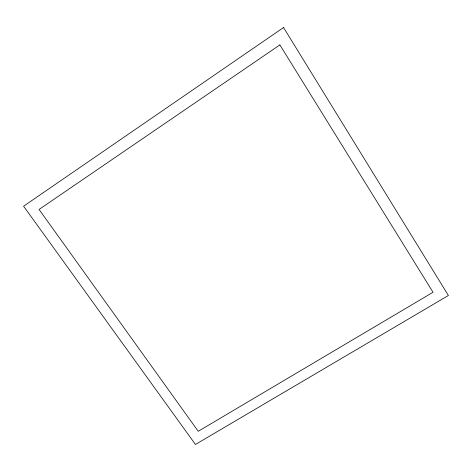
<?xml version="1.0" encoding="UTF-8"?>
<svg xmlns="http://www.w3.org/2000/svg" width="472" height="472" viewBox="0 0 472 472"><rect width="100%" height="100%" fill="white"/><g stroke="black" fill="none" stroke-linecap="round" stroke-linejoin="round"><path stroke-width="0.71" d="M283.548 27.529L23.6 206.205L195.449 444.471L448.4 295.49L283.548 27.529M279.872 44.905L39.076 209.456L198.234 431.29L433.025 292.257L279.872 44.905"/></g></svg>
